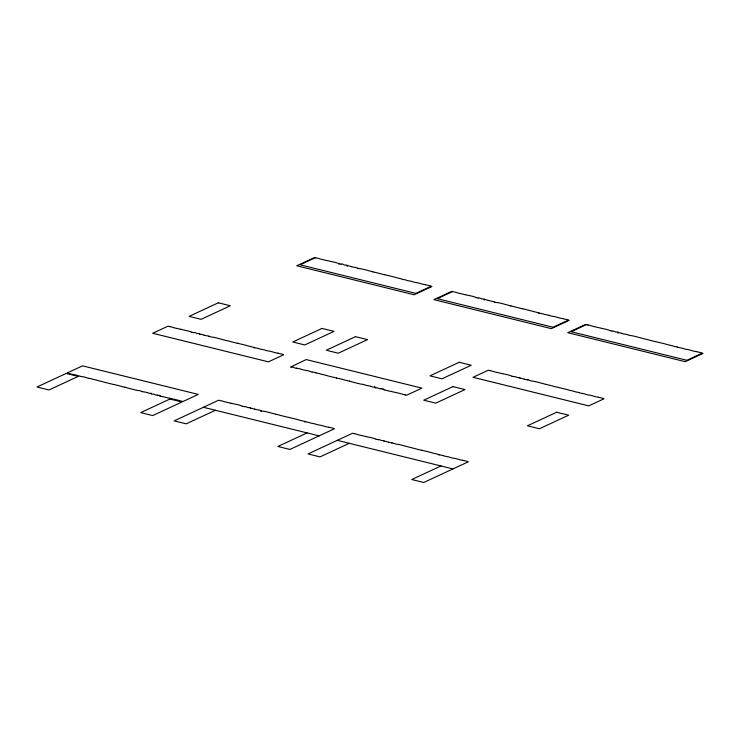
<?xml version="1.0" encoding="UTF-8"?>
<svg xmlns="http://www.w3.org/2000/svg" width="740" height="740" viewBox="0 0 740 740"><rect width="100%" height="100%" fill="white"/><g stroke="black" fill="none" stroke-linecap="round" stroke-linejoin="round"><path stroke-width="1.11" d="M315.388 257.714L300.135 264.8L415.852 293.373L431.106 286.288L431.957 286.5L414.169 294.761L296.74 265.771L314.537 257.511L316.97 258.075A3.46 0.638 -22.2 0 0 317.589 258.186A12.848 2.387 -22.2 0 0 317.812 258.168L321.086 259.24A4.967 0.925 -22.2 0 1 321.484 259.25L322.381 259.555A5.014 0.934 -22.2 0 0 322.769 259.564L323.88 259.953A7.049 1.313 -22.2 0 0 324.092 259.897L327.811 260.767A18.907 3.515 -22.2 0 0 328.69 260.943L329.245 261.035A3.857 0.712 -22.2 0 1 329.365 261.155C332.889 261.858 336.654 262.571 339.124 263.708A4.274 0.795 -22.2 0 1 339.022 263.801L338.957 263.856M452.565 291.588L437.312 298.673L553.03 327.246L568.283 320.161L569.134 320.374L551.346 328.634L433.918 299.644L451.714 291.375L454.147 291.939A3.46 0.638 -22.2 0 0 454.767 292.06A12.848 2.387 -22.2 0 0 454.989 292.032L458.264 293.105A4.967 0.925 -22.2 0 1 458.652 293.114L459.559 293.429A5.014 0.934 -22.2 0 0 459.947 293.438L461.057 293.826A7.049 1.313 -22.2 0 0 461.27 293.771L464.988 294.64M586.432 324.638L571.178 331.724L686.887 360.297L702.14 353.211L703 353.424L685.203 361.684L567.784 332.695L585.571 324.425L588.013 324.999M160.118 396.298L160.46 395.835L159.276 395.512A4.274 0.795 -22.2 0 1 159.387 395.419L157.241 395.142A6.549 1.212 -22.2 0 1 157.352 395.031C155.983 394.91 155.446 395.225 154.188 394.189A4.607 0.851 -22.2 0 0 153.679 394.18L152.107 394.05A4.403 0.814 -22.2 0 1 151.349 394.152L151.339 393.569A3.478 0.647 -22.2 0 0 151.515 393.347L151.034 393.282M527.87 379.666L526.362 379.685A3.08 0.574 -22.2 0 1 526.149 379.629L524.216 379.157A6.864 1.276 -22.2 0 0 524.336 379.056C522.93 379.102 522.199 378.011 520.461 378.353M383.135 389.036L383.117 389.055A4.274 0.795 -22.2 0 0 382.922 389.231L384.18 389.943M431.106 286.288C430.606 285.714 426.767 285.122 425.509 284.78A9.185 1.702 -22.2 0 0 425.602 284.669C421.902 284.576 420.154 282.884 414.493 282.292A6.225 1.156 -22.2 0 1 414.169 282.236L411.875 281.478A5.356 0.99 -22.2 0 0 411.274 281.311L407.749 280.599A7.872 1.462 -22.2 0 1 407.204 280.571L406.584 280.293A13.69 2.544 -22.2 0 0 406.121 280.025L403.42 279.517A5.624 1.045 -22.2 0 1 403.143 279.313C401.08 279.313 402.653 279.063 400.784 278.795A3.238 0.601 -22.2 0 0 400.562 278.693L395.687 277.519A6.623 1.23 -22.2 0 0 395.465 277.38L394.827 277.26A13.135 2.442 -22.2 0 1 394.198 277.019L385.531 274.901A6.336 1.175 -22.2 0 0 384.763 274.753M568.283 320.161C567.83 319.56 563.899 319.032 562.687 318.653A9.185 1.702 -22.2 0 0 562.779 318.542C559.301 318.514 557.423 316.748 551.67 316.165A6.225 1.156 -22.2 0 1 551.337 316.11L549.052 315.342M702.14 353.211C701.649 352.638 697.811 352.027 696.543 351.704A9.185 1.702 -22.2 0 0 696.645 351.593C692.88 351.491 691.271 349.826 685.536 349.215A6.225 1.156 -22.2 0 1 685.203 349.16L682.918 348.392A5.356 0.99 -22.2 0 0 682.308 348.235L678.784 347.522A7.872 1.462 -22.2 0 1 678.247 347.495L677.544 347.162A13.69 2.544 -22.2 0 0 677.165 346.949M391.747 443.038L393.116 443.084A8.427 1.563 -22.2 0 0 393.44 443.38A4.042 0.749 -22.2 0 0 394.198 443.353C395.105 443.861 394.651 443.723 396.538 444.222A16.733 3.108 -22.2 0 0 396.945 444.222L397.685 444.24A2.756 0.509 -22.2 0 1 397.833 444.315L400.534 444.879A4.144 0.768 -22.2 0 1 400.812 444.916L409.831 447.321A9.629 1.785 -22.2 0 0 410.737 447.534L411.116 447.58A3.413 0.638 -22.2 0 1 411.274 447.672C413.188 448.061 418.193 449.559 421.874 450.309M527.509 379.99L528.878 380.046A8.427 1.563 -22.2 0 0 529.202 380.332A4.042 0.749 -22.2 0 0 529.96 380.314C530.839 380.841 530.404 380.656 532.301 381.174A16.733 3.108 -22.2 0 0 532.707 381.174L533.448 381.193A2.756 0.509 -22.2 0 1 533.596 381.276L536.297 381.831A4.144 0.768 -22.2 0 1 536.574 381.868L545.593 384.273M392.034 442.788L390.6 442.733A3.08 0.574 -22.2 0 1 390.396 442.677L388.454 442.206A6.864 1.276 -22.2 0 0 388.574 442.104C387.039 442.132 386.474 441.096 384.707 441.401M260.915 411.116C261.969 410.432 260.406 410.709 260.341 410.302A4.042 0.749 -22.2 0 1 259.601 410.321A8.427 1.563 -22.2 0 1 259.268 410.025L256.734 409.673A3.08 0.574 -22.2 0 1 256.53 409.627L254.588 409.155A6.864 1.276 -22.2 0 0 254.717 409.044C253.256 409.091 252.608 408.018 250.842 408.351M494.82 302.475C495.874 301.791 494.209 302.114 494.246 301.68A4.042 0.749 -22.2 0 1 493.506 301.698A8.427 1.563 -22.2 0 1 493.173 301.402L490.638 301.05A3.08 0.574 -22.2 0 1 490.435 301.004L488.493 300.532A6.864 1.276 -22.2 0 0 488.622 300.421C487.253 300.449 486.467 299.395 484.746 299.728M358.012 268.389L357.069 267.806A4.042 0.749 -22.2 0 1 356.329 267.825A8.427 1.563 -22.2 0 1 356.005 267.538L353.461 267.186A3.08 0.574 -22.2 0 1 353.257 267.131L351.324 266.659A6.864 1.276 -22.2 0 0 351.445 266.557C350.057 266.576 349.262 265.568 347.569 265.854M357.91 268.444L359.409 268.675A16.733 3.108 -22.2 0 0 359.816 268.675L360.556 268.694A2.756 0.509 -22.2 0 1 360.695 268.768L363.405 269.332A4.144 0.768 -22.2 0 1 363.673 269.369L372.673 271.746M215.414 410.256L186.175 423.835L174.178 420.875L218.661 400.211L220.243 400.562A3.46 0.638 -22.2 0 0 220.862 400.682A12.848 2.387 -22.2 0 0 221.084 400.654L224.359 401.728A4.967 0.925 -22.2 0 1 224.747 401.737L225.654 402.051A5.014 0.934 -22.2 0 0 226.042 402.061L227.143 402.449A7.049 1.313 -22.2 0 0 227.365 402.394L231.084 403.263M307.118 432.9L277.889 446.479L289.886 449.439L334.378 428.784C333.943 428.164 329.975 427.655 328.773 427.276A9.185 1.702 -22.2 0 0 328.875 427.165C325.147 427.063 323.445 425.371 317.765 424.788A6.225 1.156 -22.2 0 1 317.432 424.732L315.203 424.039A5.356 0.99 -22.2 0 0 314.546 423.807L311.013 423.095A7.872 1.462 -22.2 0 1 310.476 423.058L309.81 422.762A13.69 2.544 -22.2 0 0 309.394 422.522L306.693 422.013A5.624 1.045 -22.2 0 1 306.416 421.809L304.825 421.957L305.176 421.356M349.271 443.306L320.041 456.885L308.043 453.925L352.527 433.261L354.108 433.621M440.985 465.95L411.755 479.529L423.752 482.489L468.235 461.834C467.8 461.224 463.841 460.706 462.639 460.326A9.185 1.702 -22.2 0 0 462.74 460.215C458.967 460.104 457.366 458.449 451.631 457.838A6.225 1.156 -22.2 0 1 451.298 457.783L449.014 457.015A5.356 0.99 -22.2 0 0 448.403 456.858L444.879 456.145A7.872 1.462 -22.2 0 1 444.342 456.118L443.676 455.812A13.69 2.544 -22.2 0 0 443.26 455.572M200.133 334.323C201.835 334.018 202.584 335.035 204 335.026A6.864 1.276 -22.2 0 1 203.879 335.128L205.822 335.599A3.08 0.574 -22.2 0 0 206.025 335.655L208.541 336.016A8.427 1.563 -22.2 0 0 208.865 336.302M150.84 393.365C149.119 393.671 148.379 392.616 146.964 392.663A6.864 1.276 -22.2 0 1 147.084 392.561L145.142 392.089A3.08 0.574 -22.2 0 0 144.938 392.034L142.422 391.673M374.477 387.075C372.701 387.436 372.072 386.317 370.611 386.382A6.864 1.276 -22.2 0 1 370.731 386.271L368.844 385.864A3.08 0.574 -22.2 0 0 368.585 385.753L366.078 385.42A8.427 1.563 -22.2 0 0 365.745 385.096A4.042 0.749 -22.2 0 0 364.986 385.124C364.182 384.578 364.598 384.707 362.646 384.264A16.733 3.108 -22.2 0 0 362.239 384.254L361.499 384.245A2.756 0.509 -22.2 0 1 361.351 384.162L358.65 383.598A4.144 0.768 -22.2 0 1 358.373 383.561L349.354 381.156M618.612 332.778C620.388 332.454 620.999 333.555 622.534 333.416A6.864 1.276 -22.2 0 1 622.359 333.583L624.301 334.055A3.08 0.574 -22.2 0 0 624.505 334.11L627.021 334.462A8.427 1.563 -22.2 0 0 627.344 334.757A4.042 0.749 -22.2 0 0 628.103 334.73C629.019 335.257 628.547 335.118 630.443 335.599A16.733 3.108 -22.2 0 0 630.85 335.599L631.59 335.618A2.756 0.509 -22.2 0 1 631.738 335.692L634.439 336.256A4.144 0.768 -22.2 0 1 634.716 336.293L643.735 338.698A9.629 1.785 -22.2 0 0 644.642 338.911L645.021 338.957A3.413 0.638 -22.2 0 1 645.178 339.05C647.074 339.429 652.033 340.927 655.779 341.686A6.336 1.175 -22.2 0 1 656.556 341.834L665.232 343.943A13.135 2.442 -22.2 0 0 665.87 344.183L666.5 344.304A6.623 1.23 -22.2 0 1 666.721 344.442L671.606 345.617A3.238 0.601 -22.2 0 1 671.818 345.719C673.715 345.978 672.096 346.246 674.177 346.237A5.624 1.045 -22.2 0 0 674.455 346.44L677.128 346.968M347.31 265.956L346.894 265.864A3.478 0.647 -22.2 0 1 347.06 265.651L347.06 265.068A4.403 0.814 -22.2 0 0 346.348 265.161L344.729 265.04A4.607 0.851 -22.2 0 1 344.322 265.04L342.759 264.069L341.048 264.189A6.549 1.212 -22.2 0 0 341.168 264.078L338.911 263.912M199.874 334.425L199.458 334.332A3.478 0.647 -22.2 0 1 199.624 334.119L199.615 333.536A4.403 0.814 -22.2 0 0 198.903 333.629L197.284 333.509A4.607 0.851 -22.2 0 1 196.877 333.509L195.314 332.538L193.612 332.658A6.549 1.212 -22.2 0 0 193.723 332.547L191.549 332.297A4.274 0.795 -22.2 0 0 191.688 332.177C189.394 331.104 185.509 330.345 181.92 329.624A3.857 0.712 -22.2 0 0 181.799 329.504L181.235 329.42M484.552 299.802L484.071 299.737A3.478 0.647 -22.2 0 1 484.238 299.524L484.228 298.932A4.403 0.814 -22.2 0 0 483.525 299.034L481.907 298.904A4.607 0.851 -22.2 0 1 481.49 298.914C480.057 297.952 479.696 298.118 478.225 298.054A6.549 1.212 -22.2 0 0 478.336 297.952L476.199 297.665A4.274 0.795 -22.2 0 0 476.301 297.572C473.905 296.49 470.178 295.63 466.552 295.094A3.857 0.712 -22.2 0 0 466.422 294.909L465.849 294.816A18.907 3.515 -22.2 0 1 464.961 294.65M250.638 408.425L250.166 408.36A3.478 0.647 -22.2 0 1 250.333 408.147L250.324 407.555A4.403 0.814 -22.2 0 0 249.611 407.657L248.002 407.527A4.607 0.851 -22.2 0 1 247.586 407.536C246.226 406.556 245.68 406.769 244.32 406.676A6.549 1.212 -22.2 0 0 244.431 406.575L242.257 406.325A4.274 0.795 -22.2 0 0 242.396 406.195C239.936 405.048 236.291 404.392 232.638 403.642A3.857 0.712 -22.2 0 0 232.517 403.531L231.944 403.439A18.907 3.515 -22.2 0 1 231.056 403.272M374.68 387.002L375.152 387.066A3.478 0.647 -22.2 0 1 374.986 387.279L374.995 387.871A4.403 0.814 -22.2 0 0 375.707 387.769M618.353 332.88L617.937 332.787A3.478 0.647 -22.2 0 1 618.104 332.575L618.094 331.992A4.403 0.814 -22.2 0 0 617.382 332.084L615.763 331.955A4.607 0.851 -22.2 0 1 615.356 331.964C614.089 331.048 613.599 331.168 612.091 331.113A6.549 1.212 -22.2 0 0 612.202 331.002L610.056 330.725A4.274 0.795 -22.2 0 0 610.167 330.632C607.901 329.596 604.025 328.764 600.399 328.07A3.857 0.712 -22.2 0 0 600.279 327.959L599.715 327.866A18.907 3.515 -22.2 0 1 598.827 327.7L595.136 326.821A7.049 1.313 -22.2 0 1 594.914 326.877L593.813 326.488A5.014 0.934 -22.2 0 1 593.424 326.479L592.518 326.164A4.967 0.925 -22.2 0 0 592.12 326.155L588.855 325.091A12.848 2.387 -22.2 0 1 588.615 325.11A3.46 0.638 -22.2 0 1 587.986 325.008M520.266 378.436L519.785 378.371A3.478 0.647 -22.2 0 1 519.952 378.149L519.952 377.567A4.403 0.814 -22.2 0 0 519.24 377.659L517.621 377.539A4.607 0.851 -22.2 0 1 517.214 377.539C516.021 376.725 515.419 376.669 513.939 376.688A6.549 1.212 -22.2 0 0 514.06 376.577L511.913 376.299A4.274 0.795 -22.2 0 0 512.024 376.207C509.684 375.106 505.947 374.292 502.266 373.719A3.857 0.712 -22.2 0 0 502.136 373.534L501.563 373.45A18.907 3.515 -22.2 0 1 500.675 373.284L496.984 372.396A7.049 1.313 -22.2 0 1 496.771 372.451L495.671 372.063A5.014 0.934 -22.2 0 1 495.273 372.054L494.459 371.757A4.967 0.925 -22.2 0 0 493.978 371.739L490.703 370.666A12.848 2.387 -22.2 0 1 490.472 370.694A3.46 0.638 -22.2 0 1 489.843 370.583M384.439 441.503L384.032 441.41A3.478 0.647 -22.2 0 1 384.199 441.197L384.19 440.615A4.403 0.814 -22.2 0 0 383.477 440.707L382.432 440.531M384.504 389.841C387.427 390.822 389.684 391.146 392.69 391.784A3.857 0.712 -22.2 0 0 392.811 391.895L393.375 391.987A18.907 3.515 -22.2 0 1 394.263 392.154L397.954 393.032A7.049 1.313 -22.2 0 1 398.175 392.986L399.276 393.365A5.014 0.934 -22.2 0 1 399.665 393.384L400.571 393.689A4.967 0.925 -22.2 0 0 400.969 393.699L404.234 394.772A12.848 2.387 -22.2 0 1 404.475 394.744A3.46 0.638 -22.2 0 1 405.104 394.846M254.338 347.365L254.19 347.939L255.698 347.782A5.624 1.045 -22.2 0 0 255.975 347.985L258.649 348.512A13.69 2.544 -22.2 0 1 259.055 348.707L259.768 349.039A7.872 1.462 -22.2 0 0 260.304 349.067L263.819 349.789A5.356 0.99 -22.2 0 1 264.43 349.946L266.724 350.704A6.225 1.156 -22.2 0 0 267.057 350.76C272.709 351.306 274.457 353.128 278.194 353.082A9.185 1.702 -22.2 0 1 278.064 353.248C279.285 353.637 283.216 354.164 283.661 354.756L268.407 361.841L152.699 333.268L167.952 326.192L169.534 326.543A3.46 0.638 -22.2 0 0 170.144 326.654M254.061 347.449L253.339 347.264A3.238 0.601 -22.2 0 0 253.126 347.162L248.242 345.987A6.623 1.23 -22.2 0 0 248.02 345.848L247.391 345.728A13.135 2.442 -22.2 0 1 246.753 345.488L238.086 343.369A6.336 1.175 -22.2 0 0 237.327 343.221M538.683 312.854L537.962 312.668A3.238 0.601 -22.2 0 0 537.74 312.567L532.865 311.383A6.623 1.23 -22.2 0 0 532.643 311.244L532.005 311.124A13.135 2.442 -22.2 0 1 531.376 310.893L522.708 308.774M538.951 312.77L538.729 313.335L540.311 313.187A5.624 1.045 -22.2 0 0 540.588 313.39L543.271 313.917A13.69 2.544 -22.2 0 1 543.678 314.111L544.381 314.435A7.872 1.462 -22.2 0 0 544.918 314.472L548.433 315.194A5.356 0.99 -22.2 0 1 549.043 315.351M304.769 421.467L304.066 421.347A3.238 0.601 -22.2 0 0 303.835 421.19L298.997 420.07A6.623 1.23 -22.2 0 0 298.738 419.867L298.1 419.746A13.135 2.442 -22.2 0 1 297.471 419.515L288.868 417.462A6.336 1.175 -22.2 0 0 288.036 417.24C284.317 416.546 279.285 414.992 277.407 414.613A3.413 0.638 -22.2 0 0 277.25 414.529L276.862 414.493M494.912 302.475L496.586 302.54A16.733 3.108 -22.2 0 0 496.993 302.549L497.733 302.568A2.756 0.509 -22.2 0 1 497.872 302.642L500.582 303.206A4.144 0.768 -22.2 0 1 500.851 303.243L509.879 305.648M261.007 411.098L262.682 411.163A16.733 3.108 -22.2 0 0 263.089 411.172L263.819 411.181A2.756 0.509 -22.2 0 1 263.967 411.264L266.678 411.829A4.144 0.768 -22.2 0 1 266.946 411.865L275.974 414.271M438.506 454.564L437.914 454.342A3.238 0.601 -22.2 0 0 437.701 454.24L432.817 453.065A6.623 1.23 -22.2 0 0 432.595 452.926L431.966 452.806A13.135 2.442 -22.2 0 1 431.328 452.565L422.66 450.447A6.336 1.175 -22.2 0 0 421.902 450.299M439.042 454.406L438.764 455.007L440.272 454.86A5.624 1.045 -22.2 0 0 440.55 455.063L443.223 455.59M291.986 367.114C294.002 366.744 294.798 368.77 296.574 368.113A9.185 1.702 -22.2 0 0 296.444 368.261C300.2 368.326 301.818 370.037 307.553 370.638A6.225 1.156 -22.2 0 1 307.886 370.694L310.171 371.462A5.356 0.99 -22.2 0 0 310.782 371.619L311.956 372.054M291.662 367.197L290.644 367.059L306.193 359.566L421.911 388.13L406.658 395.216L405.085 394.901M375.828 387.751L377.326 387.899A4.607 0.851 -22.2 0 1 377.733 387.899C379.185 388.889 379.601 388.667 381.035 388.713A6.549 1.212 -22.2 0 0 380.887 388.851L383.135 389.018M160.173 396.307C163.466 396.418 165.769 397.695 169.044 398.065A3.857 0.712 -22.2 0 0 169.164 398.185L169.728 398.268M88.597 378.288L90.659 378.621A7.872 1.462 -22.2 0 1 91.205 378.649L91.899 378.982A13.69 2.544 -22.2 0 0 92.287 379.185L94.988 379.703A5.624 1.045 -22.2 0 1 95.266 379.907C97.347 379.888 95.728 380.166 97.625 380.416A3.238 0.601 -22.2 0 0 97.847 380.526L102.721 381.701A6.623 1.23 -22.2 0 0 102.943 381.84L103.572 381.96A13.135 2.442 -22.2 0 1 104.21 382.192L112.878 384.319A6.336 1.175 -22.2 0 0 113.645 384.467C117.54 385.198 122.322 386.706 124.265 387.094A3.413 0.638 -22.2 0 0 124.422 387.177L124.82 387.214M312.243 371.998L314.306 372.331A7.872 1.462 -22.2 0 1 314.842 372.368L315.545 372.701A13.69 2.544 -22.2 0 0 315.925 372.904M88.31 378.334L87.144 377.9A5.356 0.99 -22.2 0 1 86.534 377.742L84.24 376.984A6.225 1.156 -22.2 0 0 83.907 376.928C78.227 376.318 76.479 374.653 72.807 374.551A9.185 1.702 -22.2 0 1 72.899 374.44C71.623 374.061 67.738 373.543 67.303 372.932L82.556 365.847L198.265 394.411L183.011 401.496L181.429 401.145A3.46 0.638 -22.2 0 0 180.819 401.034A12.848 2.387 -22.2 0 0 180.588 401.052L177.322 399.979A4.967 0.925 -22.2 0 1 176.925 399.97L176.028 399.665A5.014 0.934 -22.2 0 0 175.63 399.656L174.529 399.267A7.049 1.313 -22.2 0 0 174.316 399.313L170.598 398.453M384.735 274.762C381.165 274.105 376.031 272.375 374.2 272.237A3.413 0.638 -22.2 0 0 373.987 272.033L373.589 272.006A9.629 1.785 -22.2 0 1 372.655 271.793M237.3 343.231C233.498 342.444 228.605 340.964 226.736 340.65A3.413 0.638 -22.2 0 0 226.542 340.502L226.144 340.474A9.629 1.785 -22.2 0 1 225.21 340.261L216.237 337.838A4.144 0.768 -22.2 0 0 215.96 337.801L213.259 337.236A2.756 0.509 -22.2 0 0 213.111 337.163L212.371 337.144A16.733 3.108 -22.2 0 1 211.964 337.144C209.984 336.682 210.53 336.802 209.633 336.275A4.042 0.749 -22.2 0 1 208.893 336.293M510.766 305.87L511.164 305.907A3.413 0.638 -22.2 0 1 511.312 305.999C513.255 306.369 518.204 307.877 521.913 308.636A6.336 1.175 -22.2 0 1 522.69 308.774M578.985 392.542L576.312 392.015A5.624 1.045 -22.2 0 1 576.034 391.812C574.009 391.839 575.461 391.506 573.676 391.303A3.238 0.601 -22.2 0 0 573.454 391.192L568.579 390.017A6.623 1.23 -22.2 0 0 568.357 389.878L567.719 389.758A13.135 2.442 -22.2 0 1 567.09 389.527L558.487 387.464M315.952 372.895L318.635 373.423A5.624 1.045 -22.2 0 1 318.912 373.617C320.993 373.608 319.375 373.885 321.271 374.135A3.238 0.601 -22.2 0 0 321.484 374.236L326.358 375.421A6.623 1.23 -22.2 0 0 326.59 375.559L327.219 375.68A13.135 2.442 -22.2 0 1 327.857 375.911L336.524 378.029M203.408 407.296L319.125 435.869M337.274 440.346L452.982 468.92M180.375 329.235L176.731 328.347A7.049 1.313 -22.2 0 1 176.435 328.421L175.334 328.033A5.014 0.934 -22.2 0 1 174.945 328.024L174.039 327.718A4.967 0.925 -22.2 0 0 173.641 327.709L170.45 326.627A12.848 2.387 -22.2 0 1 170.135 326.664M125.735 387.473L134.726 389.841A4.144 0.768 -22.2 0 0 135.004 389.878L137.705 390.443A2.756 0.509 -22.2 0 0 137.853 390.526L138.593 390.544A16.733 3.108 -22.2 0 1 139 390.544C140.905 390.998 140.498 390.868 141.34 391.404A4.042 0.749 -22.2 0 1 142.08 391.395A8.427 1.563 -22.2 0 1 142.404 391.682L142.441 391.738M489.862 370.536L488.28 370.222L473.036 377.298L588.744 405.871L603.997 398.786C603.479 398.24 599.659 397.621 598.401 397.278A9.185 1.702 -22.2 0 0 598.503 397.167C594.942 397.139 593.082 395.364 587.394 394.79A6.225 1.156 -22.2 0 1 587.061 394.735L584.766 393.976A5.356 0.99 -22.2 0 0 584.165 393.819L580.641 393.097A7.872 1.462 -22.2 0 1 580.095 393.07L579.438 392.764A13.69 2.544 -22.2 0 0 579.013 392.533M558.404 387.409A6.336 1.175 -22.2 0 0 557.655 387.251C554.047 386.585 548.923 384.976 547.027 384.624A3.413 0.638 -22.2 0 0 546.879 384.541L546.481 384.504A9.629 1.785 -22.2 0 1 545.547 384.291M510.785 305.861A9.629 1.785 -22.2 0 1 509.832 305.666M336.534 378.029A6.336 1.175 -22.2 0 0 337.283 378.186C341.121 378.917 346.089 380.443 347.911 380.813A3.413 0.638 -22.2 0 0 348.068 380.897L348.466 380.934A9.629 1.785 -22.2 0 1 349.4 381.137M181.245 329.411A18.907 3.515 -22.2 0 1 180.347 329.245M381.858 440.578A4.607 0.851 -22.2 0 1 381.452 440.587C380.055 439.625 379.601 439.791 378.186 439.736A6.549 1.212 -22.2 0 0 378.297 439.625L376.114 439.375A4.274 0.795 -22.2 0 0 376.262 439.255C374.014 438.21 369.945 437.331 366.513 436.767A3.857 0.712 -22.2 0 0 366.374 436.582L365.81 436.489A18.907 3.515 -22.2 0 1 364.922 436.322L361.231 435.444A7.049 1.313 -22.2 0 1 361.009 435.499L359.908 435.111A5.014 0.934 -22.2 0 1 359.52 435.102L358.697 434.805A4.967 0.925 -22.2 0 0 358.216 434.778L355.024 433.705A12.848 2.387 -22.2 0 1 354.71 433.733A3.46 0.638 -22.2 0 1 354.081 433.631M276.88 414.483A9.629 1.785 -22.2 0 1 275.928 414.289M124.801 387.224A9.629 1.785 -22.2 0 1 125.754 387.418M169.719 398.277A18.907 3.515 -22.2 0 1 170.626 398.435M66.23 373.423L37 387.002L48.997 389.962L78.237 376.382L66.23 373.423M218.309 302.799L189.079 316.378L201.077 319.338L230.316 305.759L218.309 302.799M169.95 399.036L140.711 412.606L152.708 415.575L181.947 401.996L169.95 399.036M322.029 328.412L292.79 341.982L304.788 344.951L334.027 331.372L322.029 328.412M355.487 336.672L326.257 350.251L338.254 353.211L367.493 339.632L355.487 336.672M459.207 362.276L429.968 375.855L441.965 378.815L471.204 365.246L459.207 362.276M452.973 386.613L423.743 400.192L435.74 403.152L464.97 389.582L452.973 386.613M556.684 412.226L527.454 425.805L539.451 428.765L568.681 415.186L556.684 412.226"/></g></svg>
